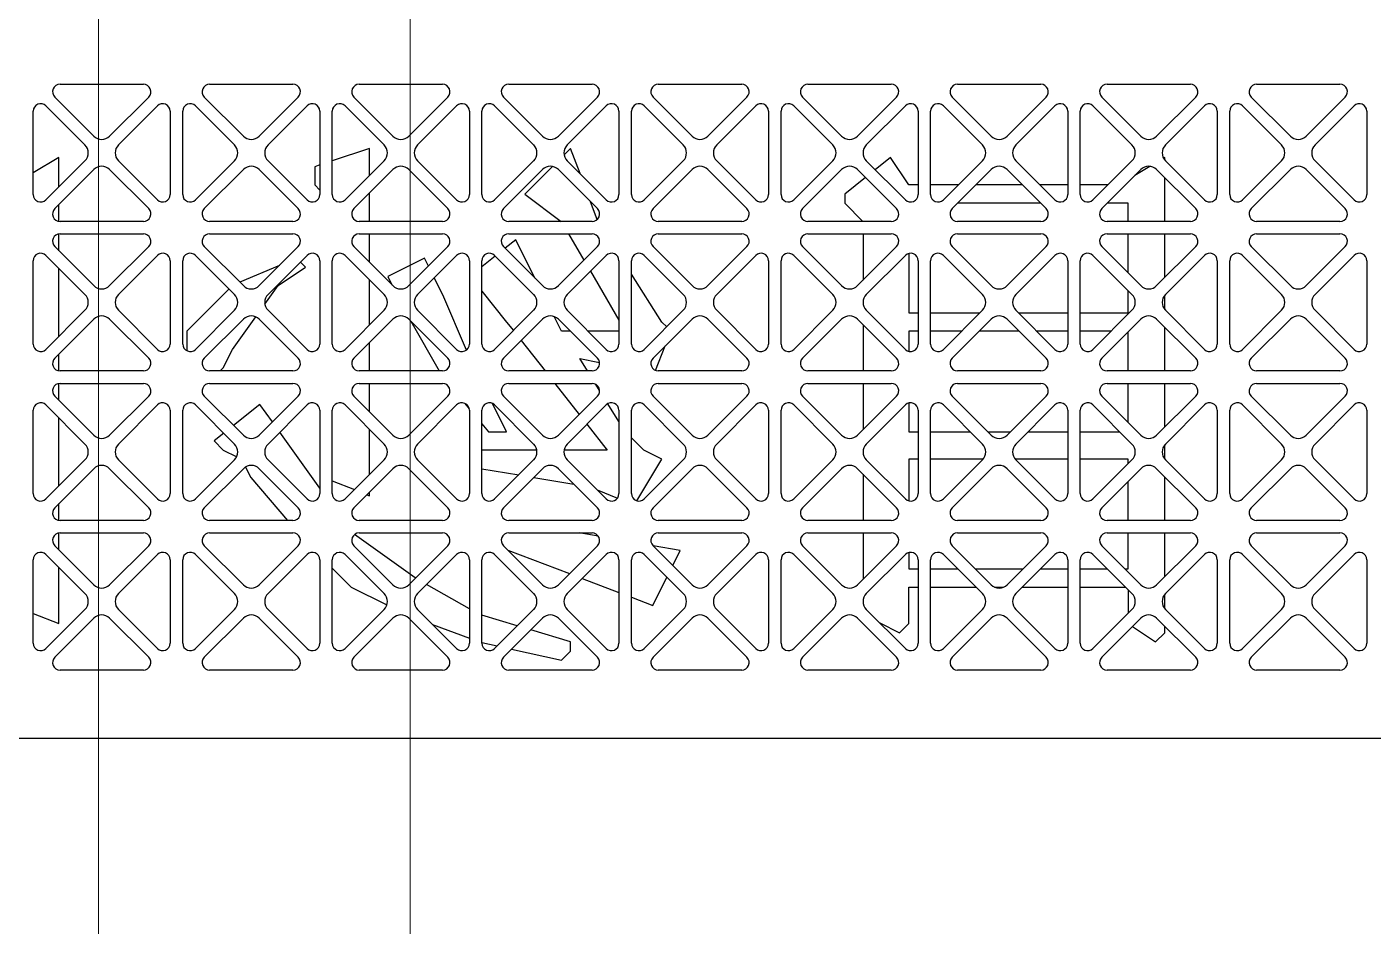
# Model space of a CAD drawing. Header units: millimetres. Extents: x 0 to 87554, y -20854 to 20404.
# Drawn here: x 49133 to 49349, y -5506.8 to -5362.5 of the extents above; entities that cross this region are included whole.
import ezdxf

# ---------------------------------------------------------------- set-up
doc = ezdxf.new("R2010")
doc.units = ezdxf.units.MM
doc.layers.get('0').update_dxf_attribs({"lineweight": 15})
doc.layers.add('4215-12657_0', color=7, linetype='Continuous')
doc.layers.add('THICK', color=7, linetype='Continuous', lineweight=0)

# ---------------------------------------------------------------- blocks, each defined once
blk = doc.blocks.new('y5i76i7676')
blk.add_lwpolyline([(951877.81, -64726.58, 0.414214), (951702.81, -64551.58), (950912.81, -64551.58, 0.414214), (950737.81, -64726.58), (950737.81, -65704.58), (951877.81, -65704.58)], format="xyb", close=True)
blk.add_lwpolyline([(951282.81, -65654.58), (950787.81, -65654.58), (950787.81, -65204.58), (951282.81, -65204.58)], close=True)
blk = doc.blocks.new('e4tggg')
at = {"layer": '4215-12657_0', "color": 87, "linetype": 'Continuous'}
for p, q in [((-8.88, -1726.2), (4.5, -1726.2)), ((15.12, -1726.2), (28.5, -1726.2)), ((39.12, -1726.2), (52.5, -1726.2)), ((63.12, -1726.2), (76.5, -1726.2)), ((87.12, -1726.2), (100.5, -1726.2)), ((111.12, -1726.2), (124.5, -1726.2)), ((135.12, -1726.2), (148.5, -1726.2)), ((159.12, -1726.2), (172.5, -1726.2)), ((183.12, -1726.2), (196.5, -1726.2)), ((-11.14, -1729.66), (-4.88, -1735.93)), ((-3.46, -1734.51), (-9.73, -1728.25)), ((5.35, -1728.25), (-0.92, -1734.51)), ((0.5, -1735.93), (6.76, -1729.66)), ((12.86, -1729.66), (19.12, -1735.93)), ((20.54, -1734.51), (14.27, -1728.25)), ((29.35, -1728.25), (23.08, -1734.51)), ((24.5, -1735.93), (30.76, -1729.66)), ((36.86, -1729.66), (43.12, -1735.93)), ((44.54, -1734.51), (38.27, -1728.25)), ((53.35, -1728.25), (47.08, -1734.51)), ((48.5, -1735.93), (54.76, -1729.66)), ((60.86, -1729.66), (67.12, -1735.93)), ((68.54, -1734.51), (62.27, -1728.25)), ((77.35, -1728.25), (71.08, -1734.51)), ((72.5, -1735.93), (78.76, -1729.66)), ((84.86, -1729.66), (91.12, -1735.93)), ((92.54, -1734.51), (86.27, -1728.25)), ((101.35, -1728.25), (95.08, -1734.51)), ((96.5, -1735.93), (102.76, -1729.66)), ((108.86, -1729.66), (115.12, -1735.93)), ((116.54, -1734.51), (110.27, -1728.25)), ((125.35, -1728.25), (119.08, -1734.51)), ((120.5, -1735.93), (126.76, -1729.66)), ((132.86, -1729.66), (139.12, -1735.93)), ((140.54, -1734.51), (134.27, -1728.25)), ((149.35, -1728.25), (143.08, -1734.51)), ((144.5, -1735.93), (150.76, -1729.66)), ((156.86, -1729.66), (163.12, -1735.93)), ((164.54, -1734.51), (158.27, -1728.25)), ((173.35, -1728.25), (167.08, -1734.51)), ((168.5, -1735.93), (174.76, -1729.66)), ((180.86, -1729.66), (187.12, -1735.93)), ((188.54, -1734.51), (182.27, -1728.25)), ((197.35, -1728.25), (191.08, -1734.51)), ((192.5, -1735.93), (198.76, -1729.66)), ((-13.19, -1743.89), (-13.19, -1730.51)), ((8.81, -1730.51), (8.81, -1743.89)), ((10.81, -1743.89), (10.81, -1730.51)), ((32.81, -1730.51), (32.81, -1743.89)), ((34.81, -1743.89), (34.81, -1730.51)), ((56.81, -1730.51), (56.81, -1743.89)), ((58.81, -1743.89), (58.81, -1730.51)), ((80.81, -1730.51), (80.81, -1743.89)), ((82.81, -1743.89), (82.81, -1730.51)), ((104.81, -1730.51), (104.81, -1743.89)), ((106.81, -1743.89), (106.81, -1730.51)), ((128.81, -1730.51), (128.81, -1743.89)), ((130.81, -1743.89), (130.81, -1730.51)), ((152.81, -1730.51), (152.81, -1743.89)), ((154.81, -1743.89), (154.81, -1730.51)), ((176.81, -1730.51), (176.81, -1743.89)), ((178.81, -1743.89), (178.81, -1730.51)), ((200.81, -1730.51), (200.81, -1743.89)), ((40.79, -1736.5), (34.81, -1738.49)), ((40.79, -1740.81), (40.79, -1736.5)), ((73.05, -1736.5), (72, -1737.54)), ((74.56, -1740.54), (73.05, -1736.5)), ((-9.08, -1737.96), (-13.19, -1740.43)), ((-4.88, -1738.47), (-11.14, -1744.74)), ((-9.08, -1742.67), (-9.08, -1737.96)), ((6.76, -1744.74), (0.5, -1738.47)), ((19.12, -1738.47), (12.86, -1744.74)), ((30.76, -1744.74), (24.5, -1738.47)), ((43.12, -1738.47), (36.86, -1744.74)), ((54.76, -1744.74), (48.5, -1738.47)), ((67.12, -1738.47), (60.86, -1744.74)), ((78.76, -1744.74), (72.5, -1738.47)), ((91.12, -1738.47), (84.86, -1744.74)), ((102.76, -1744.74), (96.5, -1738.47)), ((115.12, -1738.47), (108.86, -1744.74)), ((126.76, -1744.74), (120.5, -1738.47)), ((124.38, -1737.96), (121.94, -1739.91)), ((127.31, -1742.36), (124.38, -1737.96)), ((139.12, -1738.47), (132.86, -1744.74)), ((150.76, -1744.74), (144.5, -1738.47)), ((163.12, -1738.47), (156.86, -1744.74)), ((168.37, -1737.96), (168.2, -1738.06)), ((168.37, -1738.32), (168.37, -1737.96)), ((174.76, -1744.74), (168.5, -1738.47)), ((187.12, -1738.47), (180.86, -1744.74)), ((198.76, -1744.74), (192.5, -1738.47)), ((-9.73, -1746.15), (-3.46, -1739.89)), ((-0.92, -1739.89), (5.35, -1746.15)), ((14.27, -1746.15), (20.54, -1739.89)), ((23.08, -1739.89), (29.35, -1746.15)), ((32.81, -1739.15), (31.99, -1739.43)), ((31.99, -1739.43), (31.99, -1742.36)), ((38.27, -1746.15), (44.54, -1739.89)), ((47.08, -1739.89), (53.35, -1746.15)), ((62.27, -1746.15), (68.54, -1739.89)), ((70.15, -1739.39), (65.72, -1743.83)), ((71.08, -1739.89), (77.35, -1746.15)), ((86.27, -1746.15), (92.54, -1739.89)), ((95.08, -1739.89), (101.35, -1746.15)), ((110.27, -1746.15), (116.54, -1739.89)), ((119.08, -1739.89), (125.35, -1746.15)), ((134.27, -1746.15), (140.54, -1739.89)), ((143.08, -1739.89), (149.35, -1746.15)), ((158.27, -1746.15), (164.54, -1739.89)), ((166.01, -1739.38), (163.6, -1740.83)), ((167.08, -1739.89), (173.35, -1746.15)), ((182.27, -1746.15), (188.54, -1739.89)), ((191.08, -1739.89), (197.35, -1746.15)), ((31.99, -1742.36), (32.81, -1743.19)), ((120.37, -1741.17), (117.04, -1743.83)), ((128.81, -1742.36), (127.31, -1742.36)), ((135.23, -1742.36), (130.81, -1742.36)), ((145.56, -1742.36), (138.06, -1742.36)), ((152.81, -1742.36), (148.39, -1742.36)), ((159.23, -1742.36), (154.81, -1742.36)), ((168.37, -1748.2), (168.37, -1741.17)), ((40.79, -1748.2), (40.79, -1743.64)), ((65.72, -1743.83), (71.54, -1748.2)), ((77.31, -1747.87), (76.26, -1745.06)), ((117.04, -1743.83), (117.04, -1745.3)), ((-9.08, -1748.18), (-9.08, -1745.5)), ((117.04, -1745.3), (119.95, -1748.2)), ((148.49, -1745.3), (135.13, -1745.3)), ((162.51, -1745.3), (159.13, -1745.3)), ((162.51, -1748.2), (162.51, -1745.3)), ((4.5, -1748.2), (-8.88, -1748.2)), ((28.5, -1748.2), (15.12, -1748.2)), ((52.5, -1748.2), (39.12, -1748.2)), ((76.5, -1748.2), (63.12, -1748.2)), ((100.5, -1748.2), (87.12, -1748.2)), ((124.5, -1748.2), (111.12, -1748.2)), ((148.5, -1748.2), (135.12, -1748.2)), ((172.5, -1748.2), (159.12, -1748.2)), ((196.5, -1748.2), (183.12, -1748.2)), ((-9.08, -1752.9), (-9.08, -1750.22)), ((-8.88, -1750.2), (4.5, -1750.2)), ((15.12, -1750.2), (28.5, -1750.2)), ((39.12, -1750.2), (52.5, -1750.2)), ((40.79, -1754.76), (40.79, -1750.2)), ((64.25, -1751.16), (62.55, -1752.52)), ((63.12, -1750.2), (76.5, -1750.2)), ((67.31, -1757.29), (64.25, -1751.16)), ((72.73, -1750.2), (75.19, -1754.41)), ((87.12, -1750.2), (100.5, -1750.2)), ((111.12, -1750.2), (124.5, -1750.2)), ((119.98, -1750.2), (119.98, -1757.62)), ((135.12, -1750.2), (148.5, -1750.2)), ((159.12, -1750.2), (172.5, -1750.2)), ((162.51, -1756.48), (162.51, -1750.2)), ((168.37, -1757.23), (168.37, -1750.2)), ((183.12, -1750.2), (196.5, -1750.2)), ((-11.14, -1753.66), (-4.88, -1759.93)), ((-3.46, -1758.51), (-9.73, -1752.25)), ((5.35, -1752.25), (-0.92, -1758.51)), ((0.5, -1759.93), (6.76, -1753.66)), ((12.86, -1753.66), (19.12, -1759.93)), ((20.54, -1758.51), (14.27, -1752.25)), ((29.35, -1752.25), (23.08, -1758.51)), ((24.5, -1759.93), (30.76, -1753.66)), ((36.86, -1753.66), (43.12, -1759.93)), ((44.54, -1758.51), (38.27, -1752.25)), ((53.35, -1752.25), (47.08, -1758.51)), ((48.5, -1759.93), (54.76, -1753.66)), ((60.96, -1753.79), (58.81, -1755.51)), ((60.86, -1753.66), (67.12, -1759.93)), ((68.54, -1758.51), (62.27, -1752.25)), ((77.35, -1752.25), (71.08, -1758.51)), ((72.5, -1759.93), (78.76, -1753.66)), ((84.86, -1753.66), (91.12, -1759.93)), ((92.54, -1758.51), (86.27, -1752.25)), ((101.35, -1752.25), (95.08, -1758.51)), ((96.5, -1759.93), (102.76, -1753.66)), ((108.86, -1753.66), (115.12, -1759.93)), ((116.54, -1758.51), (110.27, -1752.25)), ((125.35, -1752.25), (119.08, -1758.51)), ((120.5, -1759.93), (126.76, -1753.66)), ((127.31, -1753.36), (127.31, -1762.89)), ((132.86, -1753.66), (139.12, -1759.93)), ((140.54, -1758.51), (134.27, -1752.25)), ((149.35, -1752.25), (143.08, -1758.51)), ((144.5, -1759.93), (150.76, -1753.66)), ((156.86, -1753.66), (163.12, -1759.93)), ((164.54, -1758.51), (158.27, -1752.25)), ((173.35, -1752.25), (167.08, -1758.51)), ((168.5, -1759.93), (174.76, -1753.66)), ((180.86, -1753.66), (187.12, -1759.93)), ((188.54, -1758.51), (182.27, -1752.25)), ((197.35, -1752.25), (191.08, -1758.51)), ((192.5, -1759.93), (198.76, -1753.66)), ((-13.19, -1767.89), (-13.19, -1754.51)), ((-9.08, -1766.67), (-9.08, -1755.73)), ((8.81, -1754.51), (8.81, -1767.89)), ((10.81, -1767.89), (10.81, -1754.51)), ((26.34, -1755.26), (20, -1757.97)), ((26.12, -1758.49), (30.52, -1755.56)), ((30.52, -1755.56), (29.69, -1754.73)), ((32.81, -1754.51), (32.81, -1767.89)), ((34.81, -1767.89), (34.81, -1754.51)), ((49.58, -1754.09), (43.72, -1757.03)), ((50.22, -1755.37), (49.58, -1754.09)), ((56.81, -1754.51), (56.81, -1767.89)), ((58.81, -1767.89), (58.81, -1754.51)), ((80.81, -1754.51), (80.81, -1767.89)), ((82.81, -1767.89), (82.81, -1754.51)), ((104.81, -1754.51), (104.81, -1767.89)), ((106.81, -1767.89), (106.81, -1754.51)), ((128.81, -1754.51), (128.81, -1767.89)), ((130.81, -1767.89), (130.81, -1754.51)), ((152.81, -1754.51), (152.81, -1767.89)), ((154.81, -1767.89), (154.81, -1754.51)), ((176.81, -1754.51), (176.81, -1767.89)), ((178.81, -1767.89), (178.81, -1754.51)), ((200.81, -1754.51), (200.81, -1767.89)), ((40.79, -1764.81), (40.79, -1757.59)), ((43.72, -1757.03), (44.38, -1758.36)), ((52.52, -1759.96), (51.17, -1757.26)), ((76.23, -1756.2), (80.81, -1764.05)), ((87.71, -1764.36), (82.81, -1756.66)), ((18.24, -1759.04), (14.39, -1762.89)), ((24, -1761.47), (26.12, -1758.49)), ((56.33, -1768.85), (52.52, -1759.96)), ((58.81, -1759.4), (62.78, -1764.36)), ((162.51, -1762.89), (162.51, -1759.31)), ((168.37, -1762.32), (168.37, -1760.08)), ((-4.88, -1762.47), (-11.14, -1768.74)), ((6.76, -1768.74), (0.5, -1762.47)), ((19.12, -1762.47), (12.86, -1768.74)), ((30.76, -1768.74), (24.5, -1762.47)), ((43.12, -1762.47), (36.86, -1768.74)), ((54.76, -1768.74), (48.5, -1762.47)), ((67.12, -1762.47), (60.86, -1768.74)), ((78.76, -1768.74), (72.5, -1762.47)), ((91.12, -1762.47), (84.86, -1768.74)), ((102.76, -1768.74), (96.5, -1762.47)), ((115.12, -1762.47), (108.86, -1768.74)), ((126.76, -1768.74), (120.5, -1762.47)), ((139.12, -1762.47), (132.86, -1768.74)), ((150.76, -1768.74), (144.5, -1762.47)), ((163.12, -1762.47), (156.86, -1768.74)), ((174.76, -1768.74), (168.5, -1762.47)), ((187.12, -1762.47), (180.86, -1768.74)), ((198.76, -1768.74), (192.5, -1762.47)), ((-9.73, -1770.15), (-3.46, -1763.89)), ((-0.92, -1763.89), (5.35, -1770.15)), ((14.39, -1762.89), (11.46, -1765.83)), ((14.27, -1770.15), (20.54, -1763.89)), ((18.79, -1768.76), (22.53, -1763.51)), ((23.08, -1763.89), (29.35, -1770.15)), ((38.27, -1770.15), (44.54, -1763.89)), ((47.08, -1763.89), (53.35, -1770.15)), ((47.4, -1764.2), (51.97, -1772.2)), ((62.27, -1770.15), (68.54, -1763.89)), ((62.78, -1764.36), (63.86, -1765.73)), ((71.58, -1765.83), (70.4, -1763.47)), ((71.08, -1763.89), (77.35, -1770.15)), ((86.27, -1770.15), (92.54, -1763.89)), ((88.48, -1765.12), (87.71, -1764.36)), ((95.08, -1763.89), (101.35, -1770.15)), ((110.27, -1770.15), (116.54, -1763.89)), ((119.08, -1763.89), (125.35, -1770.15)), ((127.31, -1762.89), (128.81, -1762.89)), ((130.81, -1762.89), (138.7, -1762.89)), ((134.27, -1770.15), (140.54, -1763.89)), ((143.08, -1763.89), (149.35, -1770.15)), ((144.92, -1762.89), (152.81, -1762.89)), ((154.81, -1762.89), (162.51, -1762.89)), ((158.27, -1770.15), (164.54, -1763.89)), ((167.08, -1763.89), (173.35, -1770.15)), ((182.27, -1770.15), (188.54, -1763.89)), ((191.08, -1763.89), (197.35, -1770.15)), ((11.46, -1765.83), (11.46, -1768.76)), ((73.02, -1765.83), (71.58, -1765.83)), ((80.81, -1765.83), (75.85, -1765.83)), ((119.98, -1764.78), (119.98, -1772.2)), ((128.81, -1765.83), (127.31, -1765.83)), ((127.31, -1765.83), (127.31, -1769.04)), ((135.77, -1765.83), (130.81, -1765.83)), ((145.02, -1765.83), (138.6, -1765.83)), ((152.81, -1765.83), (147.85, -1765.83)), ((159.77, -1765.83), (154.81, -1765.83)), ((162.51, -1772.2), (162.51, -1765.92)), ((168.37, -1772.2), (168.37, -1765.17)), ((11.46, -1768.76), (11.53, -1768.98)), ((17.32, -1771.69), (18.79, -1768.76)), ((40.79, -1772.2), (40.79, -1767.64)), ((65.11, -1767.32), (68.94, -1772.2)), ((86.67, -1772.11), (88.23, -1768.19)), ((-9.08, -1772.18), (-9.08, -1769.5)), ((74.51, -1770.23), (77.69, -1770.86)), ((75.75, -1772.2), (74.51, -1770.23)), ((4.5, -1772.2), (-8.88, -1772.2)), ((28.5, -1772.2), (15.12, -1772.2)), ((16.81, -1772.2), (17.32, -1771.69)), ((52.5, -1772.2), (39.12, -1772.2)), ((76.5, -1772.2), (63.12, -1772.2)), ((100.5, -1772.2), (87.12, -1772.2)), ((124.5, -1772.2), (111.12, -1772.2)), ((148.5, -1772.2), (135.12, -1772.2)), ((172.5, -1772.2), (159.12, -1772.2)), ((196.5, -1772.2), (183.12, -1772.2)), ((-9.08, -1776.9), (-9.08, -1774.22)), ((-8.88, -1774.2), (4.5, -1774.2)), ((15.12, -1774.2), (28.5, -1774.2)), ((39.12, -1774.2), (52.5, -1774.2)), ((40.79, -1778.76), (40.79, -1774.2)), ((63.12, -1774.2), (76.5, -1774.2)), ((70.51, -1774.2), (74.42, -1779.17)), ((77.7, -1775.32), (77.11, -1774.37)), ((87.12, -1774.2), (100.5, -1774.2)), ((111.12, -1774.2), (124.5, -1774.2)), ((119.98, -1774.2), (119.98, -1781.62)), ((135.12, -1774.2), (148.5, -1774.2)), ((159.12, -1774.2), (172.5, -1774.2)), ((162.51, -1780.48), (162.51, -1774.2)), ((168.37, -1781.23), (168.37, -1774.2)), ((183.12, -1774.2), (196.5, -1774.2)), ((-11.14, -1777.66), (-4.88, -1783.93)), ((-3.46, -1782.51), (-9.73, -1776.25)), ((5.35, -1776.25), (-0.92, -1782.51)), ((0.5, -1783.93), (6.76, -1777.66)), ((12.86, -1777.66), (19.12, -1783.93)), ((20.54, -1782.51), (14.27, -1776.25)), ((23.19, -1777.56), (18.96, -1780.94)), ((29.35, -1776.25), (23.08, -1782.51)), ((25.21, -1780.39), (23.19, -1777.56)), ((24.5, -1783.93), (30.76, -1777.66)), ((36.86, -1777.66), (43.12, -1783.93)), ((44.54, -1782.51), (38.27, -1776.25)), ((53.35, -1776.25), (47.08, -1782.51)), ((48.5, -1783.93), (54.76, -1777.66)), ((56.05, -1777.4), (56.79, -1778.28)), ((62.78, -1781.96), (60.52, -1777.43)), ((60.86, -1777.66), (67.12, -1783.93)), ((68.54, -1782.51), (62.27, -1776.25)), ((77.35, -1776.25), (71.08, -1782.51)), ((72.5, -1783.93), (78.76, -1777.66)), ((80.81, -1780.3), (79.04, -1777.46)), ((84.86, -1777.66), (91.12, -1783.93)), ((92.54, -1782.51), (86.27, -1776.25)), ((101.35, -1776.25), (95.08, -1782.51)), ((96.5, -1783.93), (102.76, -1777.66)), ((108.86, -1777.66), (115.12, -1783.93)), ((116.54, -1782.51), (110.27, -1776.25)), ((125.35, -1776.25), (119.08, -1782.51)), ((120.5, -1783.93), (126.76, -1777.66)), ((127.31, -1777.36), (127.31, -1781.96)), ((132.86, -1777.66), (139.12, -1783.93)), ((140.54, -1782.51), (134.27, -1776.25)), ((149.35, -1776.25), (143.08, -1782.51)), ((144.5, -1783.93), (150.76, -1777.66)), ((156.86, -1777.66), (163.12, -1783.93)), ((164.54, -1782.51), (158.27, -1776.25)), ((173.35, -1776.25), (167.08, -1782.51)), ((168.5, -1783.93), (174.76, -1777.66)), ((180.86, -1777.66), (187.12, -1783.93)), ((188.54, -1782.51), (182.27, -1776.25)), ((197.35, -1776.25), (191.08, -1782.51)), ((192.5, -1783.93), (198.76, -1777.66)), ((-13.19, -1791.89), (-13.19, -1778.51)), ((-9.08, -1790.67), (-9.08, -1779.73)), ((8.81, -1778.51), (8.81, -1791.89)), ((10.81, -1791.89), (10.81, -1778.51)), ((32.81, -1778.51), (32.81, -1791.89)), ((34.81, -1791.89), (34.81, -1778.51)), ((56.81, -1778.51), (56.81, -1791.89)), ((58.81, -1791.89), (58.81, -1778.51)), ((80.81, -1778.51), (80.81, -1791.89)), ((82.81, -1791.89), (82.81, -1778.51)), ((104.81, -1778.51), (104.81, -1791.89)), ((106.81, -1791.89), (106.81, -1778.51)), ((128.81, -1778.51), (128.81, -1791.89)), ((130.81, -1791.89), (130.81, -1778.51)), ((152.81, -1778.51), (152.81, -1791.89)), ((154.81, -1791.89), (154.81, -1778.51)), ((176.81, -1778.51), (176.81, -1791.89)), ((178.81, -1791.89), (178.81, -1778.51)), ((200.81, -1778.51), (200.81, -1791.89)), ((40.79, -1788.81), (40.79, -1781.59)), ((58.81, -1780.71), (59.85, -1781.96)), ((59.85, -1781.96), (62.78, -1781.96)), ((75.67, -1780.76), (78.91, -1784.89)), ((127.31, -1781.96), (128.81, -1781.96)), ((130.81, -1781.96), (137.15, -1781.96)), ((139.98, -1781.96), (143.64, -1781.96)), ((146.47, -1781.96), (152.81, -1781.96)), ((154.81, -1781.96), (161.15, -1781.96)), ((17.39, -1782.19), (15.85, -1783.42)), ((15.85, -1783.42), (17.32, -1784.89)), ((32.81, -1791.03), (26.39, -1782.04)), ((84.78, -1784.89), (82.81, -1782.92)), ((168.37, -1786.32), (168.37, -1784.08)), ((17.32, -1784.89), (19.47, -1785.97)), ((67.62, -1784.89), (58.81, -1784.89)), ((78.91, -1784.89), (72, -1784.89)), ((87.71, -1786.36), (84.78, -1784.89)), ((-4.88, -1786.47), (-11.14, -1792.74)), ((-9.73, -1794.15), (-3.46, -1787.89)), ((-0.92, -1787.89), (5.35, -1794.15)), ((6.76, -1792.74), (0.5, -1786.47)), ((19.12, -1786.47), (12.86, -1792.74)), ((14.27, -1794.15), (20.54, -1787.89)), ((20.89, -1787.62), (21.72, -1789.29)), ((23.08, -1787.89), (29.35, -1794.15)), ((30.76, -1792.74), (24.5, -1786.47)), ((43.12, -1786.47), (36.86, -1792.74)), ((38.27, -1794.15), (44.54, -1787.89)), ((47.08, -1787.89), (53.35, -1794.15)), ((54.76, -1792.74), (48.5, -1786.47)), ((58.81, -1787.9), (64.72, -1788.88)), ((67.12, -1786.47), (60.86, -1792.74)), ((62.27, -1794.15), (68.54, -1787.89)), ((71.08, -1787.89), (77.35, -1794.15)), ((78.76, -1792.74), (72.5, -1786.47)), ((83.7, -1793.05), (87.71, -1786.36)), ((91.12, -1786.47), (84.86, -1792.74)), ((86.27, -1794.15), (92.54, -1787.89)), ((95.08, -1787.89), (101.35, -1794.15)), ((102.76, -1792.74), (96.5, -1786.47)), ((115.12, -1786.47), (108.86, -1792.74)), ((110.27, -1794.15), (116.54, -1787.89)), ((119.08, -1787.89), (125.35, -1794.15)), ((126.76, -1792.74), (120.5, -1786.47)), ((128.81, -1786.36), (127.31, -1786.36)), ((127.31, -1786.36), (127.31, -1793.04)), ((139.22, -1786.36), (130.81, -1786.36)), ((139.12, -1786.47), (132.86, -1792.74)), ((134.27, -1794.15), (140.54, -1787.89)), ((143.08, -1787.89), (149.35, -1794.15)), ((152.81, -1786.36), (144.4, -1786.36)), ((150.76, -1792.74), (144.5, -1786.47)), ((162.51, -1786.36), (154.81, -1786.36)), ((163.12, -1786.47), (156.86, -1792.74)), ((158.27, -1794.15), (164.54, -1787.89)), ((162.51, -1787.09), (162.51, -1786.36)), ((167.08, -1787.89), (173.35, -1794.15)), ((174.76, -1792.74), (168.5, -1786.47)), ((187.12, -1786.47), (180.86, -1792.74)), ((182.27, -1794.15), (188.54, -1787.89)), ((191.08, -1787.89), (197.35, -1794.15)), ((198.76, -1792.74), (192.5, -1786.47)), ((21.72, -1789.29), (27.64, -1796.2)), ((34.81, -1789.83), (38.35, -1791.25)), ((67.14, -1789.28), (73.55, -1790.35)), ((119.98, -1788.78), (119.98, -1796.2)), ((162.51, -1796.2), (162.51, -1789.92)), ((168.37, -1796.2), (168.37, -1789.17)), ((40.37, -1792.06), (40.79, -1792.22)), ((40.79, -1792.22), (40.79, -1791.64)), ((77.32, -1791.29), (80.58, -1792.6)), ((-9.08, -1796.18), (-9.08, -1793.5)), ((4.5, -1796.2), (-8.88, -1796.2)), ((28.5, -1796.2), (15.12, -1796.2)), ((52.5, -1796.2), (39.12, -1796.2)), ((76.5, -1796.2), (63.12, -1796.2)), ((100.5, -1796.2), (87.12, -1796.2)), ((124.5, -1796.2), (111.12, -1796.2)), ((148.5, -1796.2), (135.12, -1796.2)), ((172.5, -1796.2), (159.12, -1796.2)), ((196.5, -1796.2), (183.12, -1796.2)), ((-9.08, -1800.9), (-9.08, -1798.22)), ((-8.88, -1798.2), (4.5, -1798.2)), ((15.12, -1798.2), (28.5, -1798.2)), ((48.12, -1805.42), (38.38, -1798.46)), ((39.12, -1798.2), (52.5, -1798.2)), ((63.12, -1798.2), (76.5, -1798.2)), ((77.49, -1798.73), (74.42, -1798.2)), ((87.12, -1798.2), (100.5, -1798.2)), ((111.12, -1798.2), (124.5, -1798.2)), ((119.98, -1798.2), (119.98, -1805.62)), ((135.12, -1798.2), (148.5, -1798.2)), ((159.12, -1798.2), (172.5, -1798.2)), ((162.51, -1803.96), (162.51, -1798.2)), ((168.37, -1805.23), (168.37, -1798.2)), ((183.12, -1798.2), (196.5, -1798.2)), ((-3.46, -1806.51), (-9.73, -1800.25)), ((5.35, -1800.25), (-0.92, -1806.51)), ((20.54, -1806.51), (14.27, -1800.25)), ((29.35, -1800.25), (23.08, -1806.51)), ((44.54, -1806.51), (38.27, -1800.25)), ((53.35, -1800.25), (47.08, -1806.51)), ((68.54, -1806.51), (62.27, -1800.25)), ((62.99, -1800.96), (72.87, -1804.73)), ((77.35, -1800.25), (71.08, -1806.51)), ((92.54, -1806.51), (86.27, -1800.25)), ((90.65, -1801.02), (86.29, -1800.26)), ((89.45, -1803.42), (90.65, -1801.02)), ((101.35, -1800.25), (95.08, -1806.51)), ((116.54, -1806.51), (110.27, -1800.25)), ((125.35, -1800.25), (119.08, -1806.51)), ((127.31, -1801.36), (127.31, -1803.96)), ((140.54, -1806.51), (134.27, -1800.25)), ((149.35, -1800.25), (143.08, -1806.51)), ((164.54, -1806.51), (158.27, -1800.25)), ((173.35, -1800.25), (167.08, -1806.51)), ((188.54, -1806.51), (182.27, -1800.25)), ((197.35, -1800.25), (191.08, -1806.51)), ((-13.19, -1815.89), (-13.19, -1802.51)), ((-11.14, -1801.66), (-4.88, -1807.93)), ((0.5, -1807.93), (6.76, -1801.66)), ((8.81, -1802.51), (8.81, -1815.89)), ((10.81, -1815.89), (10.81, -1802.51)), ((12.86, -1801.66), (19.12, -1807.93)), ((24.5, -1807.93), (30.76, -1801.66)), ((32.81, -1802.51), (32.81, -1815.89)), ((34.81, -1815.89), (34.81, -1802.51)), ((36.86, -1801.66), (43.12, -1807.93)), ((48.5, -1807.93), (54.76, -1801.66)), ((56.81, -1802.51), (56.81, -1815.89)), ((58.81, -1815.89), (58.81, -1802.51)), ((60.86, -1801.66), (67.12, -1807.93)), ((72.5, -1807.93), (78.76, -1801.66)), ((80.81, -1802.51), (80.81, -1815.89)), ((82.81, -1815.89), (82.81, -1802.51)), ((84.86, -1801.66), (91.12, -1807.93)), ((96.5, -1807.93), (102.76, -1801.66)), ((104.81, -1802.51), (104.81, -1815.89)), ((106.81, -1815.89), (106.81, -1802.51)), ((108.86, -1801.66), (115.12, -1807.93)), ((120.5, -1807.93), (126.76, -1801.66)), ((128.81, -1802.51), (128.81, -1815.89)), ((130.81, -1815.89), (130.81, -1802.51)), ((132.86, -1801.66), (139.12, -1807.93)), ((144.5, -1807.93), (150.76, -1801.66)), ((152.81, -1802.51), (152.81, -1815.89)), ((154.81, -1815.89), (154.81, -1802.51)), ((156.86, -1801.66), (163.12, -1807.93)), ((168.5, -1807.93), (174.76, -1801.66)), ((176.81, -1802.51), (176.81, -1815.89)), ((178.81, -1815.89), (178.81, -1802.51)), ((180.86, -1801.66), (187.12, -1807.93)), ((192.5, -1807.93), (198.76, -1801.66)), ((200.81, -1802.51), (200.81, -1815.89)), ((-9.08, -1812.75), (-9.08, -1803.73)), ((34.81, -1803.85), (37.85, -1806.89)), ((48.15, -1805.44), (48.12, -1805.42)), ((74.92, -1805.51), (80.81, -1807.75)), ((86.25, -1809.82), (88.5, -1805.31)), ((127.31, -1803.96), (128.81, -1803.96)), ((130.81, -1803.96), (135.15, -1803.96)), ((137.98, -1803.96), (145.64, -1803.96)), ((148.47, -1803.96), (152.81, -1803.96)), ((154.81, -1803.96), (159.15, -1803.96)), ((161.98, -1803.96), (162.51, -1803.96)), ((37.85, -1806.89), (43.56, -1809.74)), ((56.81, -1810.39), (49.95, -1806.47)), ((127.31, -1806.89), (128.81, -1806.89)), ((127.31, -1812.75), (127.31, -1806.89)), ((130.81, -1806.89), (138.09, -1806.89)), ((141.09, -1806.89), (142.53, -1806.89)), ((145.54, -1806.89), (152.81, -1806.89)), ((154.81, -1806.89), (162.09, -1806.89)), ((162.51, -1807.31), (162.51, -1811.09)), ((82.81, -1808.51), (86.25, -1809.82)), ((168.37, -1810.32), (168.37, -1808.08)), ((-13.19, -1811.11), (-9.08, -1812.75)), ((-4.88, -1810.47), (-11.14, -1816.74)), ((-9.73, -1818.15), (-3.46, -1811.89)), ((-0.92, -1811.89), (5.35, -1818.15)), ((6.76, -1816.74), (0.5, -1810.47)), ((19.12, -1810.47), (12.86, -1816.74)), ((14.27, -1818.15), (20.54, -1811.89)), ((23.08, -1811.89), (29.35, -1818.15)), ((30.76, -1816.74), (24.5, -1810.47)), ((43.12, -1810.47), (36.86, -1816.74)), ((38.27, -1818.15), (44.54, -1811.89)), ((47.08, -1811.89), (53.35, -1818.15)), ((54.76, -1816.74), (48.5, -1810.47)), ((64.48, -1813.12), (58.81, -1811.42)), ((67.12, -1810.47), (60.86, -1816.74)), ((62.27, -1818.15), (68.54, -1811.89)), ((71.08, -1811.89), (77.35, -1818.15)), ((78.76, -1816.74), (72.5, -1810.47)), ((91.12, -1810.47), (84.86, -1816.74)), ((86.27, -1818.15), (92.54, -1811.89)), ((95.08, -1811.89), (101.35, -1818.15)), ((102.76, -1816.74), (96.5, -1810.47)), ((115.12, -1810.47), (108.86, -1816.74)), ((110.27, -1818.15), (116.54, -1811.89)), ((119.08, -1811.89), (125.35, -1818.15)), ((126.76, -1816.74), (120.5, -1810.47)), ((139.12, -1810.47), (132.86, -1816.74)), ((134.27, -1818.15), (140.54, -1811.89)), ((143.08, -1811.89), (149.35, -1818.15)), ((150.76, -1816.74), (144.5, -1810.47)), ((163.12, -1810.47), (156.86, -1816.74)), ((158.27, -1818.15), (164.54, -1811.89)), ((167.08, -1811.89), (173.35, -1818.15)), ((174.76, -1816.74), (168.5, -1810.47)), ((187.12, -1810.47), (180.86, -1816.74)), ((182.27, -1818.15), (188.54, -1811.89)), ((191.08, -1811.89), (197.35, -1818.15)), ((198.76, -1816.74), (192.5, -1810.47)), ((50.91, -1812.89), (56.81, -1815.1)), ((73.05, -1815.69), (66.66, -1813.77)), ((122.65, -1812.62), (125.84, -1814.22)), ((125.84, -1814.22), (127.31, -1812.75)), ((163.2, -1813.22), (166.9, -1815.69)), ((166.9, -1815.69), (168.37, -1814.22)), ((168.37, -1814.22), (168.37, -1813.17)), ((58.83, -1815.79), (61.27, -1816.33)), ((73.05, -1817.15), (73.05, -1815.69)), ((63.58, -1816.84), (71.58, -1818.62)), ((71.58, -1818.62), (73.05, -1817.15)), ((4.5, -1820.2), (-8.88, -1820.2)), ((28.5, -1820.2), (15.12, -1820.2)), ((52.5, -1820.2), (39.12, -1820.2)), ((76.5, -1820.2), (63.12, -1820.2)), ((100.5, -1820.2), (87.12, -1820.2)), ((124.5, -1820.2), (111.12, -1820.2)), ((148.5, -1820.2), (135.12, -1820.2)), ((172.5, -1820.2), (159.12, -1820.2)), ((196.5, -1820.2), (183.12, -1820.2)), ((557.81, -1831.2), (-178.19, -1831.2))]:
    blk.add_line(p, q, dxfattribs=at)
for centre, radius, start, end in [((-8.88, -1727.4), 1.2, 90, 225), ((4.5, -1727.4), 1.2, 315, 90), ((15.12, -1727.4), 1.2, 90, 225), ((28.5, -1727.4), 1.2, 315, 90), ((39.12, -1727.4), 1.2, 90, 225), ((52.5, -1727.4), 1.2, 315, 90), ((63.12, -1727.4), 1.2, 90, 225), ((76.5, -1727.4), 1.2, 315, 90), ((87.12, -1727.4), 1.2, 90, 225), ((100.5, -1727.4), 1.2, 315, 90), ((111.12, -1727.4), 1.2, 90, 225), ((124.5, -1727.4), 1.2, 315, 90), ((135.12, -1727.4), 1.2, 90, 225), ((148.5, -1727.4), 1.2, 315, 90), ((159.12, -1727.4), 1.2, 90, 225), ((172.5, -1727.4), 1.2, 315, 90), ((183.12, -1727.4), 1.2, 90, 225), ((196.5, -1727.4), 1.2, 315, 90), ((-11.99, -1730.51), 1.2, 45, 180), ((7.61, -1730.51), 1.2, 0, 135), ((12.01, -1730.51), 1.2, 45, 180), ((31.61, -1730.51), 1.2, 0, 135), ((36.01, -1730.51), 1.2, 45, 180), ((55.61, -1730.51), 1.2, 0, 135), ((60.01, -1730.51), 1.2, 45, 180), ((79.61, -1730.51), 1.2, 0, 135), ((84.01, -1730.51), 1.2, 45, 180), ((103.61, -1730.51), 1.2, 0, 135), ((108.01, -1730.51), 1.2, 45, 180), ((127.61, -1730.51), 1.2, 0, 135), ((132.01, -1730.51), 1.2, 45, 180), ((151.61, -1730.51), 1.2, 0, 135), ((156.01, -1730.51), 1.2, 45, 180), ((175.61, -1730.51), 1.2, 0, 135), ((180.01, -1730.51), 1.2, 45, 180), ((199.61, -1730.51), 1.2, 0, 135), ((-6.15, -1737.2), 1.8, 315, 45), ((-2.19, -1733.24), 1.8, 225, 315), ((1.77, -1737.2), 1.8, 135, 225), ((17.85, -1737.2), 1.8, 315, 45), ((21.81, -1733.24), 1.8, 225, 315), ((25.77, -1737.2), 1.8, 135, 225), ((41.85, -1737.2), 1.8, 315, 45), ((45.81, -1733.24), 1.8, 225, 315), ((49.77, -1737.2), 1.8, 135, 225), ((65.85, -1737.2), 1.8, 315, 45), ((69.81, -1733.24), 1.8, 225, 315), ((73.77, -1737.2), 1.8, 135, 225), ((89.85, -1737.2), 1.8, 315, 45), ((93.81, -1733.24), 1.8, 225, 315), ((97.77, -1737.2), 1.8, 135, 225), ((113.85, -1737.2), 1.8, 315, 45), ((117.81, -1733.24), 1.8, 225, 315), ((121.77, -1737.2), 1.8, 135, 225), ((137.85, -1737.2), 1.8, 315, 45), ((141.81, -1733.24), 1.8, 225, 315), ((145.77, -1737.2), 1.8, 135, 225), ((161.85, -1737.2), 1.8, 315, 45), ((165.81, -1733.24), 1.8, 225, 315), ((169.77, -1737.2), 1.8, 135, 225), ((185.85, -1737.2), 1.8, 315, 45), ((189.81, -1733.24), 1.8, 225, 315), ((193.77, -1737.2), 1.8, 135, 225), ((-2.19, -1741.16), 1.8, 45, 135), ((21.81, -1741.16), 1.8, 45, 135), ((45.81, -1741.16), 1.8, 45, 135), ((69.81, -1741.16), 1.8, 45, 135), ((93.81, -1741.16), 1.8, 45, 135), ((117.81, -1741.16), 1.8, 45, 135), ((141.81, -1741.16), 1.8, 45, 135), ((165.81, -1741.16), 1.8, 45, 135), ((189.81, -1741.16), 1.8, 45, 135), ((-11.99, -1743.89), 1.2, 180, 315), ((7.61, -1743.89), 1.2, 225, 0), ((12.01, -1743.89), 1.2, 180, 315), ((31.61, -1743.89), 1.2, 225, 0), ((36.01, -1743.89), 1.2, 180, 315), ((55.61, -1743.89), 1.2, 225, 0), ((60.01, -1743.89), 1.2, 180, 315), ((79.61, -1743.89), 1.2, 225, 0), ((84.01, -1743.89), 1.2, 180, 315), ((103.61, -1743.89), 1.2, 225, 0), ((108.01, -1743.89), 1.2, 180, 315), ((127.61, -1743.89), 1.2, 225, 0), ((132.01, -1743.89), 1.2, 180, 315), ((151.61, -1743.89), 1.2, 225, 0), ((156.01, -1743.89), 1.2, 180, 315), ((175.61, -1743.89), 1.2, 225, 0), ((180.01, -1743.89), 1.2, 180, 315), ((199.61, -1743.89), 1.2, 225, 0), ((-8.88, -1747), 1.2, 135, 270), ((4.5, -1747), 1.2, 270, 45), ((15.12, -1747), 1.2, 135, 270), ((28.5, -1747), 1.2, 270, 45), ((39.12, -1747), 1.2, 135, 270), ((52.5, -1747), 1.2, 270, 45), ((63.12, -1747), 1.2, 135, 270), ((76.5, -1747), 1.2, 270, 45), ((87.12, -1747), 1.2, 135, 270), ((100.5, -1747), 1.2, 270, 45), ((111.12, -1747), 1.2, 135, 270), ((124.5, -1747), 1.2, 270, 45), ((135.12, -1747), 1.2, 135, 270), ((148.5, -1747), 1.2, 270, 45), ((159.12, -1747), 1.2, 135, 270), ((172.5, -1747), 1.2, 270, 45), ((183.12, -1747), 1.2, 135, 270), ((196.5, -1747), 1.2, 270, 45), ((-8.88, -1751.4), 1.2, 90, 225), ((4.5, -1751.4), 1.2, 315, 90), ((15.12, -1751.4), 1.2, 90, 225), ((28.5, -1751.4), 1.2, 315, 90), ((39.12, -1751.4), 1.2, 90, 225), ((52.5, -1751.4), 1.2, 315, 90), ((63.12, -1751.4), 1.2, 90, 225), ((76.5, -1751.4), 1.2, 315, 90), ((87.12, -1751.4), 1.2, 90, 225), ((100.5, -1751.4), 1.2, 315, 90), ((111.12, -1751.4), 1.2, 90, 225), ((124.5, -1751.4), 1.2, 315, 90), ((135.12, -1751.4), 1.2, 90, 225), ((148.5, -1751.4), 1.2, 315, 90), ((159.12, -1751.4), 1.2, 90, 225), ((172.5, -1751.4), 1.2, 315, 90), ((183.12, -1751.4), 1.2, 90, 225), ((196.5, -1751.4), 1.2, 315, 90), ((-11.99, -1754.51), 1.2, 45, 180), ((7.61, -1754.51), 1.2, 0, 135), ((12.01, -1754.51), 1.2, 45, 180), ((31.61, -1754.51), 1.2, 0, 135), ((36.01, -1754.51), 1.2, 45, 180), ((55.61, -1754.51), 1.2, 0, 135), ((60.01, -1754.51), 1.2, 45, 180), ((79.61, -1754.51), 1.2, 0, 135), ((84.01, -1754.51), 1.2, 45, 180), ((103.61, -1754.51), 1.2, 0, 135), ((108.01, -1754.51), 1.2, 45, 180), ((127.61, -1754.51), 1.2, 0, 135), ((132.01, -1754.51), 1.2, 45, 180), ((151.61, -1754.51), 1.2, 0, 135), ((156.01, -1754.51), 1.2, 45, 180), ((175.61, -1754.51), 1.2, 0, 135), ((180.01, -1754.51), 1.2, 45, 180), ((199.61, -1754.51), 1.2, 0, 135), ((-6.15, -1761.2), 1.8, 315, 45), ((-2.19, -1757.24), 1.8, 225, 315), ((1.77, -1761.2), 1.8, 135, 225), ((17.85, -1761.2), 1.8, 315, 45), ((21.81, -1757.24), 1.8, 225, 315), ((25.77, -1761.2), 1.8, 135, 225), ((41.85, -1761.2), 1.8, 315, 45), ((45.81, -1757.24), 1.8, 225, 315), ((49.77, -1761.2), 1.8, 135, 225), ((65.85, -1761.2), 1.8, 315, 45), ((69.81, -1757.24), 1.8, 225, 315), ((73.77, -1761.2), 1.8, 135, 225), ((89.85, -1761.2), 1.8, 315, 45), ((93.81, -1757.24), 1.8, 225, 315), ((97.77, -1761.2), 1.8, 135, 225), ((113.85, -1761.2), 1.8, 315, 45), ((117.81, -1757.24), 1.8, 225, 315), ((121.77, -1761.2), 1.8, 135, 225), ((137.85, -1761.2), 1.8, 315, 45), ((141.81, -1757.24), 1.8, 225, 315), ((145.77, -1761.2), 1.8, 135, 225), ((161.85, -1761.2), 1.8, 315, 45), ((165.81, -1757.24), 1.8, 225, 315), ((169.77, -1761.2), 1.8, 135, 225), ((185.85, -1761.2), 1.8, 315, 45), ((189.81, -1757.24), 1.8, 225, 315), ((193.77, -1761.2), 1.8, 135, 225), ((-2.19, -1765.16), 1.8, 45, 135), ((21.81, -1765.16), 1.8, 45, 135), ((45.81, -1765.16), 1.8, 45, 135), ((69.81, -1765.16), 1.8, 45, 135), ((93.81, -1765.16), 1.8, 45, 135), ((117.81, -1765.16), 1.8, 45, 135), ((141.81, -1765.16), 1.8, 45, 135), ((165.81, -1765.16), 1.8, 45, 135), ((189.81, -1765.16), 1.8, 45, 135), ((-11.99, -1767.89), 1.2, 180, 315), ((7.61, -1767.89), 1.2, 225, 0), ((12.01, -1767.89), 1.2, 180, 315), ((31.61, -1767.89), 1.2, 225, 0), ((36.01, -1767.89), 1.2, 180, 315), ((55.61, -1767.89), 1.2, 225, 0), ((60.01, -1767.89), 1.2, 180, 315), ((79.61, -1767.89), 1.2, 225, 0), ((84.01, -1767.89), 1.2, 180, 315), ((103.61, -1767.89), 1.2, 225, 0), ((108.01, -1767.89), 1.2, 180, 315), ((127.61, -1767.89), 1.2, 225, 0), ((132.01, -1767.89), 1.2, 180, 315), ((151.61, -1767.89), 1.2, 225, 0), ((156.01, -1767.89), 1.2, 180, 315), ((175.61, -1767.89), 1.2, 225, 0), ((180.01, -1767.89), 1.2, 180, 315), ((199.61, -1767.89), 1.2, 225, 0), ((-8.88, -1771), 1.2, 135, 270), ((4.5, -1771), 1.2, 270, 45), ((15.12, -1771), 1.2, 135, 270), ((28.5, -1771), 1.2, 270, 45), ((39.12, -1771), 1.2, 135, 270), ((52.5, -1771), 1.2, 270, 45), ((63.12, -1771), 1.2, 135, 270), ((76.5, -1771), 1.2, 270, 45), ((87.12, -1771), 1.2, 135, 270), ((100.5, -1771), 1.2, 270, 45), ((111.12, -1771), 1.2, 135, 270), ((124.5, -1771), 1.2, 270, 45), ((135.12, -1771), 1.2, 135, 270), ((148.5, -1771), 1.2, 270, 45), ((159.12, -1771), 1.2, 135, 270), ((172.5, -1771), 1.2, 270, 45), ((183.12, -1771), 1.2, 135, 270), ((196.5, -1771), 1.2, 270, 45), ((-8.88, -1775.4), 1.2, 90, 225), ((4.5, -1775.4), 1.2, 315, 90), ((15.12, -1775.4), 1.2, 90, 225), ((28.5, -1775.4), 1.2, 315, 90), ((39.12, -1775.4), 1.2, 90, 225), ((52.5, -1775.4), 1.2, 315, 90), ((63.12, -1775.4), 1.2, 90, 225), ((76.5, -1775.4), 1.2, 315, 90), ((87.12, -1775.4), 1.2, 90, 225), ((100.5, -1775.4), 1.2, 315, 90), ((111.12, -1775.4), 1.2, 90, 225), ((124.5, -1775.4), 1.2, 315, 90), ((135.12, -1775.4), 1.2, 90, 225), ((148.5, -1775.4), 1.2, 315, 90), ((159.12, -1775.4), 1.2, 90, 225), ((172.5, -1775.4), 1.2, 315, 90), ((183.12, -1775.4), 1.2, 90, 225), ((196.5, -1775.4), 1.2, 315, 90), ((-11.99, -1778.51), 1.2, 45, 180), ((7.61, -1778.51), 1.2, 0, 135), ((12.01, -1778.51), 1.2, 45, 180), ((31.61, -1778.51), 1.2, 0, 135), ((36.01, -1778.51), 1.2, 45, 180), ((55.61, -1778.51), 1.2, 0, 135), ((60.01, -1778.51), 1.2, 45, 180), ((79.61, -1778.51), 1.2, 0, 135), ((84.01, -1778.51), 1.2, 45, 180), ((103.61, -1778.51), 1.2, 0, 135), ((108.01, -1778.51), 1.2, 45, 180), ((127.61, -1778.51), 1.2, 0, 135), ((132.01, -1778.51), 1.2, 45, 180), ((151.61, -1778.51), 1.2, 0, 135), ((156.01, -1778.51), 1.2, 45, 180), ((175.61, -1778.51), 1.2, 0, 135), ((180.01, -1778.51), 1.2, 45, 180), ((199.61, -1778.51), 1.2, 0, 135), ((-6.15, -1785.2), 1.8, 315, 45), ((-2.19, -1781.24), 1.8, 225, 315), ((1.77, -1785.2), 1.8, 135, 225), ((17.85, -1785.2), 1.8, 315, 45), ((21.81, -1781.24), 1.8, 225, 315), ((25.77, -1785.2), 1.8, 135, 225), ((41.85, -1785.2), 1.8, 315, 45), ((45.81, -1781.24), 1.8, 225, 315), ((49.77, -1785.2), 1.8, 135, 225), ((65.85, -1785.2), 1.8, 315, 45), ((69.81, -1781.24), 1.8, 225, 315), ((73.77, -1785.2), 1.8, 135, 225), ((89.85, -1785.2), 1.8, 315, 45), ((93.81, -1781.24), 1.8, 225, 315), ((97.77, -1785.2), 1.8, 135, 225), ((113.85, -1785.2), 1.8, 315, 45), ((117.81, -1781.24), 1.8, 225, 315), ((121.77, -1785.2), 1.8, 135, 225), ((137.85, -1785.2), 1.8, 315, 45), ((141.81, -1781.24), 1.8, 225, 315), ((145.77, -1785.2), 1.8, 135, 225), ((161.85, -1785.2), 1.8, 315, 45), ((165.81, -1781.24), 1.8, 225, 315), ((169.77, -1785.2), 1.8, 135, 225), ((185.85, -1785.2), 1.8, 315, 45), ((189.81, -1781.24), 1.8, 225, 315), ((193.77, -1785.2), 1.8, 135, 225), ((-2.19, -1789.16), 1.8, 45, 135), ((21.81, -1789.16), 1.8, 45, 135), ((45.81, -1789.16), 1.8, 45, 135), ((69.81, -1789.16), 1.8, 45, 135), ((93.81, -1789.16), 1.8, 45, 135), ((117.81, -1789.16), 1.8, 45, 135), ((141.81, -1789.16), 1.8, 45, 135), ((165.81, -1789.16), 1.8, 45, 135), ((189.81, -1789.16), 1.8, 45, 135), ((-11.99, -1791.89), 1.2, 180, 315), ((7.61, -1791.89), 1.2, 225, 0), ((12.01, -1791.89), 1.2, 180, 315), ((31.61, -1791.89), 1.2, 225, 0), ((36.01, -1791.89), 1.2, 180, 315), ((55.61, -1791.89), 1.2, 225, 0), ((60.01, -1791.89), 1.2, 180, 315), ((79.61, -1791.89), 1.2, 225, 0), ((84.01, -1791.89), 1.2, 180, 315), ((103.61, -1791.89), 1.2, 225, 0), ((108.01, -1791.89), 1.2, 180, 315), ((127.61, -1791.89), 1.2, 225, 0), ((132.01, -1791.89), 1.2, 180, 315), ((151.61, -1791.89), 1.2, 225, 0), ((156.01, -1791.89), 1.2, 180, 315), ((175.61, -1791.89), 1.2, 225, 0), ((180.01, -1791.89), 1.2, 180, 315), ((199.61, -1791.89), 1.2, 225, 0), ((-8.88, -1795), 1.2, 135, 270), ((4.5, -1795), 1.2, 270, 45), ((15.12, -1795), 1.2, 135, 270), ((28.5, -1795), 1.2, 270, 45), ((39.12, -1795), 1.2, 135, 270), ((52.5, -1795), 1.2, 270, 45), ((63.12, -1795), 1.2, 135, 270), ((76.5, -1795), 1.2, 270, 45), ((87.12, -1795), 1.2, 135, 270), ((100.5, -1795), 1.2, 270, 45), ((111.12, -1795), 1.2, 135, 270), ((124.5, -1795), 1.2, 270, 45), ((135.12, -1795), 1.2, 135, 270), ((148.5, -1795), 1.2, 270, 45), ((159.12, -1795), 1.2, 135, 270), ((172.5, -1795), 1.2, 270, 45), ((183.12, -1795), 1.2, 135, 270), ((196.5, -1795), 1.2, 270, 45), ((-8.88, -1799.4), 1.2, 90, 225), ((4.5, -1799.4), 1.2, 315, 90), ((15.12, -1799.4), 1.2, 90, 225), ((28.5, -1799.4), 1.2, 315, 90), ((39.12, -1799.4), 1.2, 90, 225), ((52.5, -1799.4), 1.2, 315, 90), ((63.12, -1799.4), 1.2, 90, 225), ((76.5, -1799.4), 1.2, 315, 90), ((87.12, -1799.4), 1.2, 90, 225), ((100.5, -1799.4), 1.2, 315, 90), ((111.12, -1799.4), 1.2, 90, 225), ((124.5, -1799.4), 1.2, 315, 90), ((135.12, -1799.4), 1.2, 90, 225), ((148.5, -1799.4), 1.2, 315, 90), ((159.12, -1799.4), 1.2, 90, 225), ((172.5, -1799.4), 1.2, 315, 90), ((183.12, -1799.4), 1.2, 90, 225), ((196.5, -1799.4), 1.2, 315, 90), ((-11.99, -1802.51), 1.2, 45, 180), ((7.61, -1802.51), 1.2, 0, 135), ((12.01, -1802.51), 1.2, 45, 180), ((31.61, -1802.51), 1.2, 0, 135), ((36.01, -1802.51), 1.2, 45, 180), ((55.61, -1802.51), 1.2, 0, 135), ((60.01, -1802.51), 1.2, 45, 180), ((79.61, -1802.51), 1.2, 0, 135), ((84.01, -1802.51), 1.2, 45, 180), ((103.61, -1802.51), 1.2, 0, 135), ((108.01, -1802.51), 1.2, 45, 180), ((127.61, -1802.51), 1.2, 0, 135), ((132.01, -1802.51), 1.2, 45, 180), ((151.61, -1802.51), 1.2, 0, 135), ((156.01, -1802.51), 1.2, 45, 180), ((175.61, -1802.51), 1.2, 0, 135), ((180.01, -1802.51), 1.2, 45, 180), ((199.61, -1802.51), 1.2, 0, 135), ((-2.19, -1805.24), 1.8, 225, 315), ((21.81, -1805.24), 1.8, 225, 315), ((45.81, -1805.24), 1.8, 225, 315), ((69.81, -1805.24), 1.8, 225, 315), ((93.81, -1805.24), 1.8, 225, 315), ((117.81, -1805.24), 1.8, 225, 315), ((141.81, -1805.24), 1.8, 225, 315), ((165.81, -1805.24), 1.8, 225, 315), ((189.81, -1805.24), 1.8, 225, 315), ((-6.15, -1809.2), 1.8, 315, 45), ((1.77, -1809.2), 1.8, 135, 225), ((17.85, -1809.2), 1.8, 315, 45), ((25.77, -1809.2), 1.8, 135, 225), ((41.85, -1809.2), 1.8, 315, 45), ((49.77, -1809.2), 1.8, 135, 225), ((65.85, -1809.2), 1.8, 315, 45), ((73.77, -1809.2), 1.8, 135, 225), ((89.85, -1809.2), 1.8, 315, 45), ((97.77, -1809.2), 1.8, 135, 225), ((113.85, -1809.2), 1.8, 315, 45), ((121.77, -1809.2), 1.8, 135, 225), ((137.85, -1809.2), 1.8, 315, 45), ((145.77, -1809.2), 1.8, 135, 225), ((161.85, -1809.2), 1.8, 315, 45), ((169.77, -1809.2), 1.8, 135, 225), ((185.85, -1809.2), 1.8, 315, 45), ((193.77, -1809.2), 1.8, 135, 225), ((-2.19, -1813.16), 1.8, 45, 135), ((21.81, -1813.16), 1.8, 45, 135), ((45.81, -1813.16), 1.8, 45, 135), ((69.81, -1813.16), 1.8, 45, 135), ((93.81, -1813.16), 1.8, 45, 135), ((117.81, -1813.16), 1.8, 45, 135), ((141.81, -1813.16), 1.8, 45, 135), ((165.81, -1813.16), 1.8, 45, 135), ((189.81, -1813.16), 1.8, 45, 135), ((-11.99, -1815.89), 1.2, 180, 315), ((7.61, -1815.89), 1.2, 225, 0), ((12.01, -1815.89), 1.2, 180, 315), ((31.61, -1815.89), 1.2, 225, 0), ((36.01, -1815.89), 1.2, 180, 315), ((55.61, -1815.89), 1.2, 225, 0), ((60.01, -1815.89), 1.2, 180, 315), ((79.61, -1815.89), 1.2, 225, 0), ((84.01, -1815.89), 1.2, 180, 315), ((103.61, -1815.89), 1.2, 225, 0), ((108.01, -1815.89), 1.2, 180, 315), ((127.61, -1815.89), 1.2, 225, 0), ((132.01, -1815.89), 1.2, 180, 315), ((151.61, -1815.89), 1.2, 225, 0), ((156.01, -1815.89), 1.2, 180, 315), ((175.61, -1815.89), 1.2, 225, 0), ((180.01, -1815.89), 1.2, 180, 315), ((199.61, -1815.89), 1.2, 225, 0), ((-8.88, -1819), 1.2, 135, 270), ((4.5, -1819), 1.2, 270, 45), ((15.12, -1819), 1.2, 135, 270), ((28.5, -1819), 1.2, 270, 45), ((39.12, -1819), 1.2, 135, 270), ((52.5, -1819), 1.2, 270, 45), ((63.12, -1819), 1.2, 135, 270), ((76.5, -1819), 1.2, 270, 45), ((87.12, -1819), 1.2, 135, 270), ((100.5, -1819), 1.2, 270, 45), ((111.12, -1819), 1.2, 135, 270), ((124.5, -1819), 1.2, 270, 45), ((135.12, -1819), 1.2, 135, 270), ((148.5, -1819), 1.2, 270, 45), ((159.12, -1819), 1.2, 135, 270), ((172.5, -1819), 1.2, 270, 45), ((183.12, -1819), 1.2, 135, 270), ((196.5, -1819), 1.2, 270, 45)]:
    blk.add_arc(centre, radius, start, end, dxfattribs=at)
at = {"layer": 'THICK', "color": 87, "lineweight": -3}
blk.add_line((1633.31, -1831.2), (-498.69, -1831.2), dxfattribs=at)

msp = doc.modelspace()

# ---------------------------------------------------------------- block references
at = {"lineweight": -3}
msp.add_blockref('e4tggg', (49147.147, -3645.479, 19235.731), dxfattribs=at)
at = {"layer": 'THICK', "lineweight": -3}
msp.add_blockref('y5i76i7676', (-901593.344, 60078.863), dxfattribs=at)

doc.saveas('drawing.dxf')
